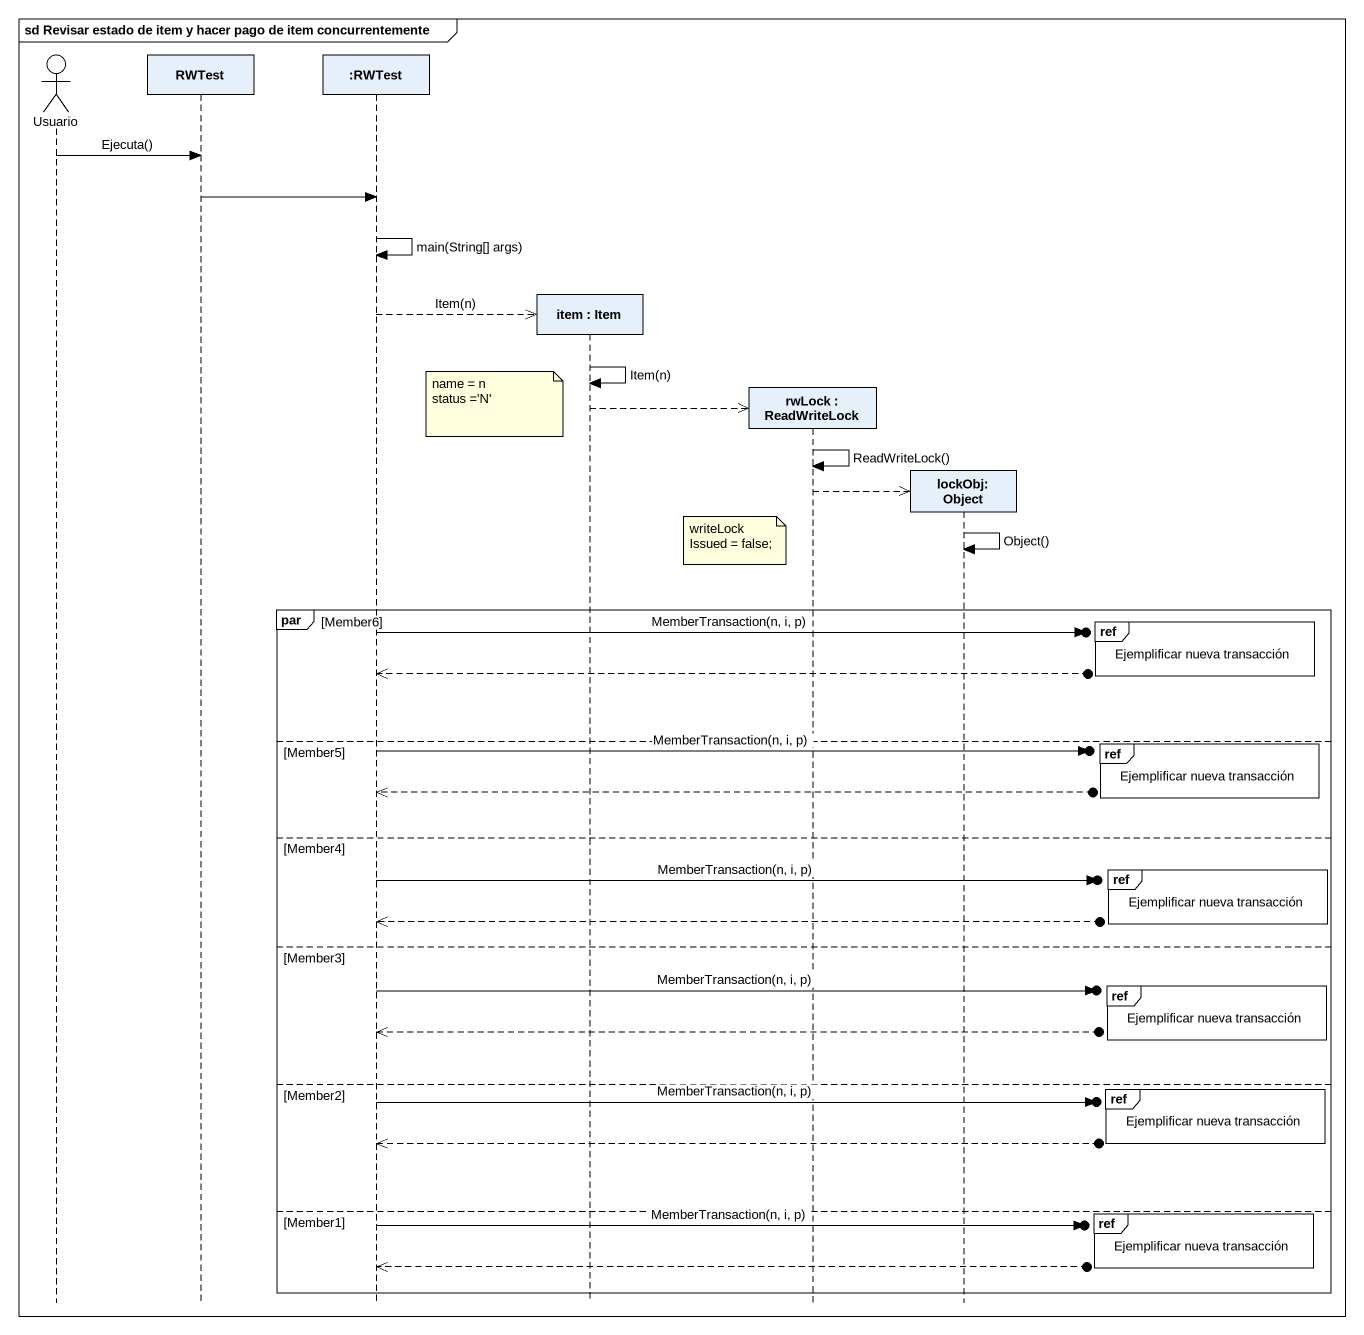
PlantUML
@startuml
mainframe sd Revisar estado de item y hacer pago de item concurrentemente
hide footbox
actor Usuario
participant RWTest
participant ":RWTest" as RWTest_2
participant "item : Item" as item
participant "rwLock : ReadWriteLock" as rwLock
participant "lockObj: Object" as lockObj_Object

Usuario -> RWTest : Ejecuta()
RWTest -> RWTest_2
RWTest_2 -> RWTest_2 : main(String[] args)
RWTest_2 -->> item ** : Item(n)
item -> item : Item(n)
note left of item
  name = n
  status ='N'
end note
item -->> rwLock **
rwLock -> rwLock : ReadWriteLock()
rwLock -->> lockObj_Object **
lockObj_Object -> lockObj_Object : Object()
note left of rwLock : writeLockIssued = false;
par Member6
  ref over lockObj_Object : Ejemplificar nueva transacción
  RWTest_2 ->o] : MemberTransaction(n, i, p)
  RWTest_2 <<--o]
else Member5
  ref over lockObj_Object : Ejemplificar nueva transacción
  RWTest_2 ->o] : MemberTransaction(n, i, p)
  RWTest_2 <<--o]
else Member4
  ref over lockObj_Object : Ejemplificar nueva transacción
  RWTest_2 ->o] : MemberTransaction(n, i, p)
  RWTest_2 <<--o]
else Member3
  ref over lockObj_Object : Ejemplificar nueva transacción
  RWTest_2 ->o] : MemberTransaction(n, i, p)
  RWTest_2 <<--o]
else Member2
  ref over lockObj_Object : Ejemplificar nueva transacción
  RWTest_2 ->o] : MemberTransaction(n, i, p)
  RWTest_2 <<--o]
else Member1
  ref over lockObj_Object : Ejemplificar nueva transacción
  RWTest_2 ->o] : MemberTransaction(n, i, p)
  RWTest_2 <<--o]
end
@enduml
